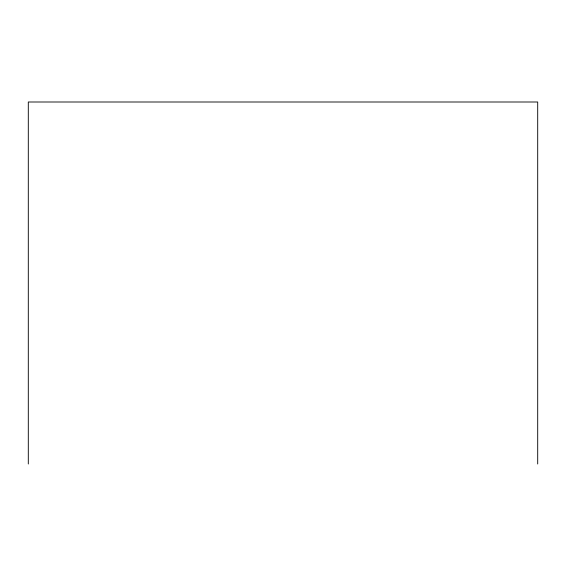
<?xml version="1.0" encoding="UTF-8"?>
<svg xmlns="http://www.w3.org/2000/svg" width="566" height="566" viewBox="0 0 566 566"><rect width="100%" height="100%" fill="white"/><g stroke="black" fill="none" stroke-linecap="round" stroke-linejoin="round"><path stroke-width="0.85" d="M537.7 464L537.7 102L28.3 102L28.3 464"/></g></svg>
